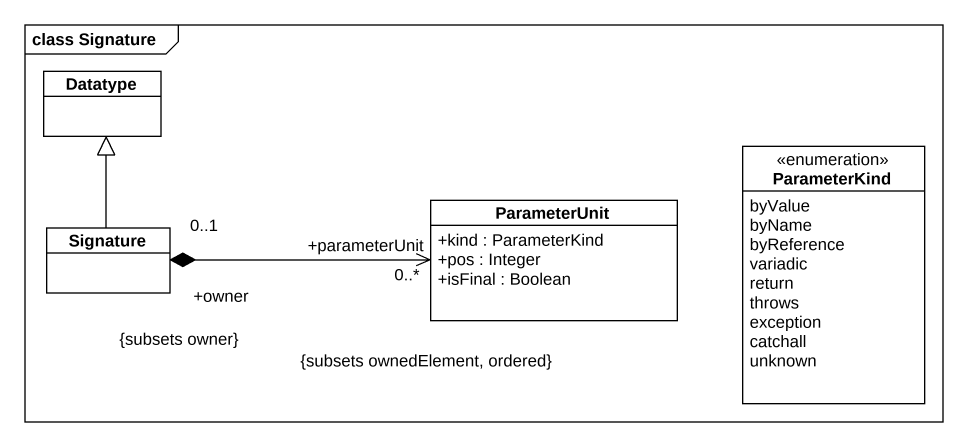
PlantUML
@startuml
mainframe class Signature
hide circle
hide empty members
skinparam classAttributeIconSize 0
class Datatype
enum ParameterKind {
  byValue
  byName
  byReference
  variadic
  return
  throws
  exception
  catchall
  unknown
}
class ParameterUnit {
  +kind : ParameterKind
  +pos : Integer
  +isFinal : Boolean
}
class Signature
Signature -up-|> Datatype
Signature "+owner\n0..1\n{subsets owner}" *-right-> "+parameterUnit\n0..*\n{subsets ownedElement, ordered}" ParameterUnit
@enduml
